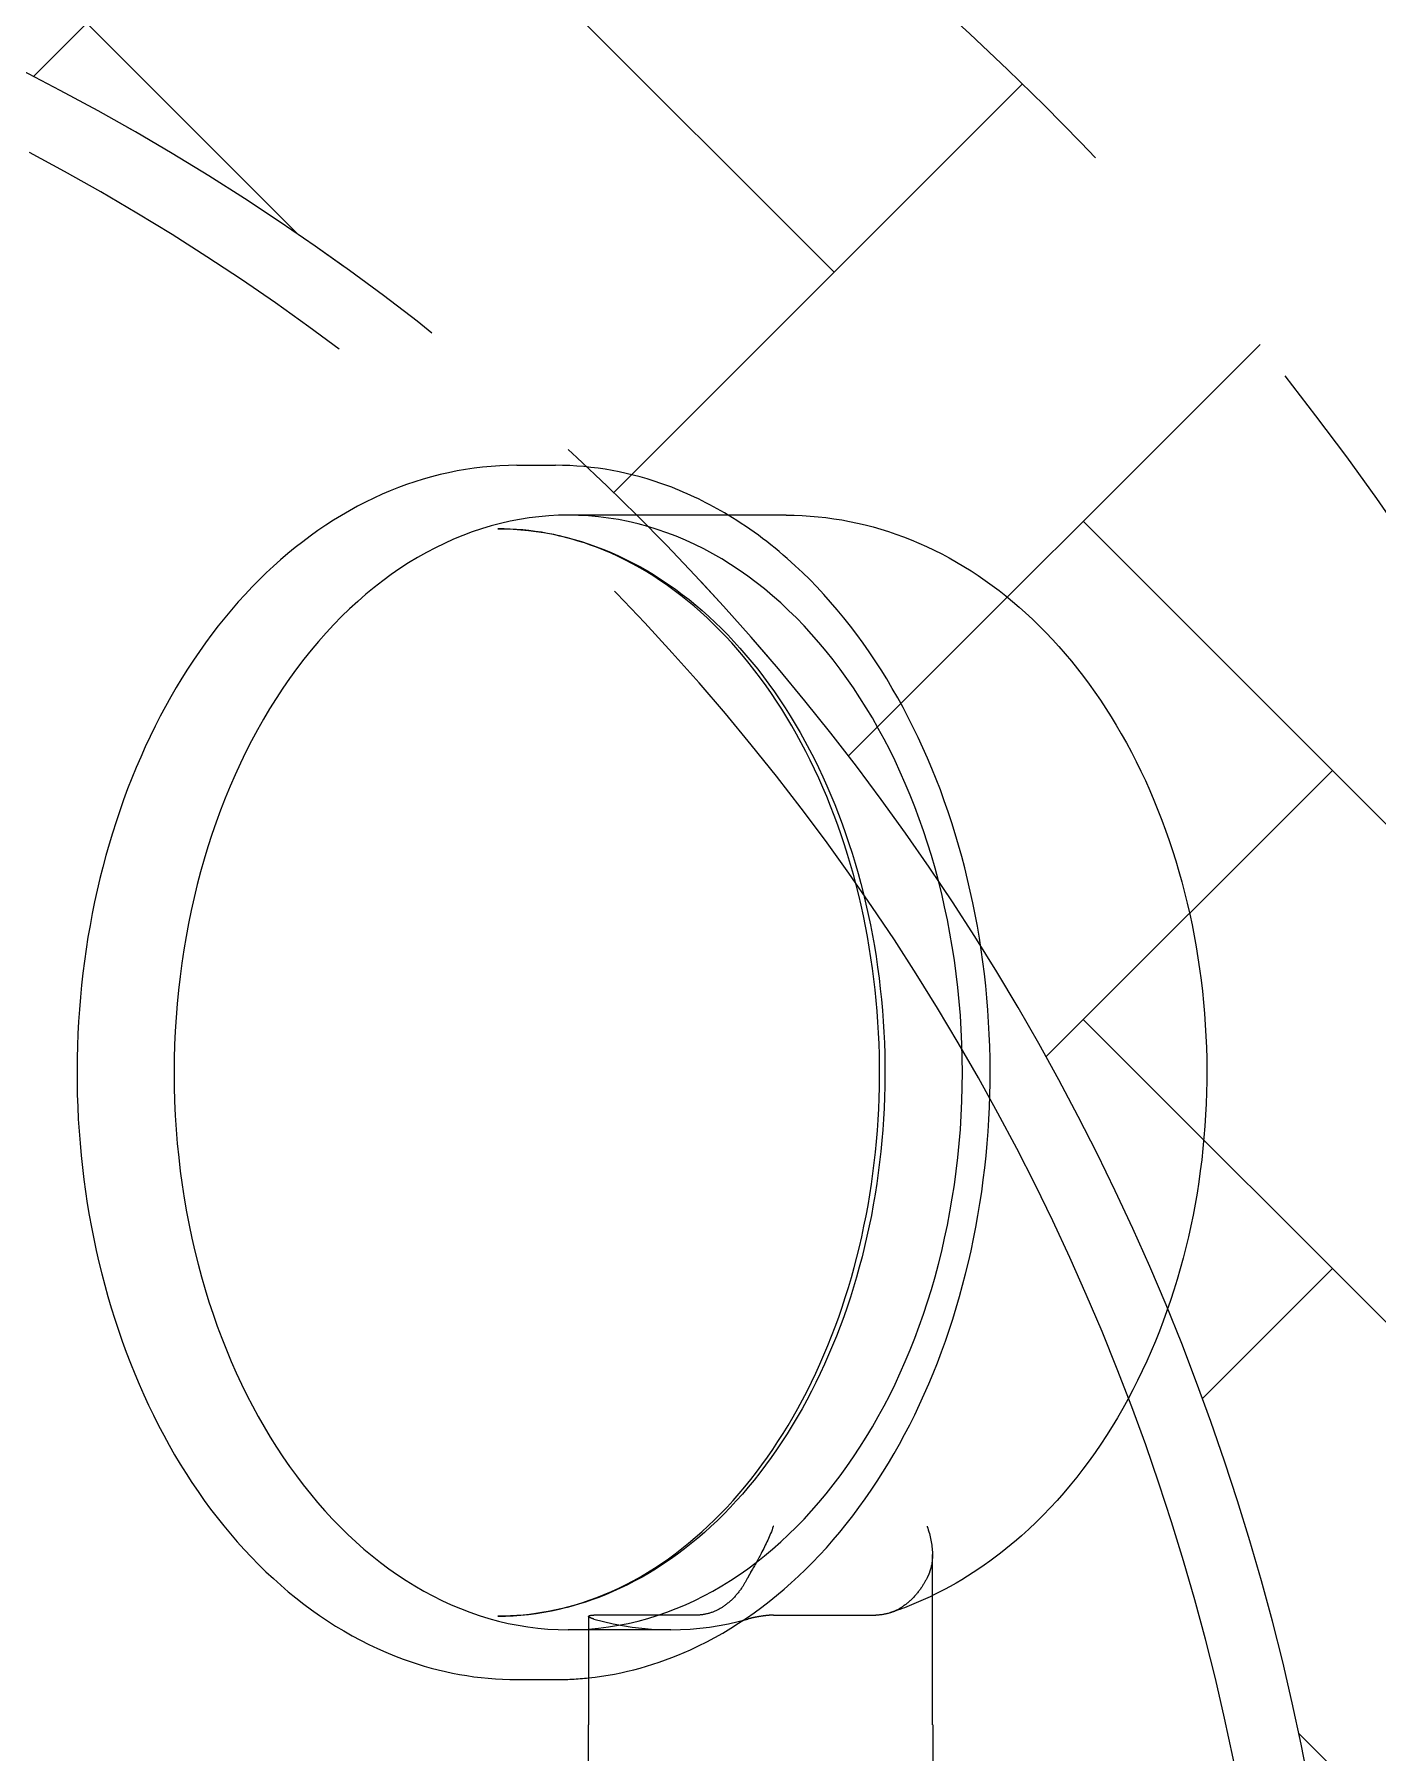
# Model space of a CAD drawing. Header units: millimetres. Extents: x -46397 to 283259, y -8690 to 23983.
# Drawn here: x -14943.3 to -14827.1, y 5167.5 to 5316.2 of the extents above; entities that cross this region are included whole.
import ezdxf

# ---------------------------------------------------------------- set-up
doc = ezdxf.new("R2010")
doc.units = ezdxf.units.MM
doc.linetypes.add('CENTER', pattern=[2, 1.25, -0.25, 0.25, -0.25])
doc.linetypes.add('PHANTOM', pattern=[63.50000000000001, 31.75, -6.35, 6.35, -6.35, 6.35, -6.35])
doc.layers.add('DUONGTAM', color=1, linetype='CENTER', lineweight=0)

# ---------------------------------------------------------------- blocks, each defined once
blk = doc.blocks.new('BO-3')
at = {"color": 251, "linetype": 'PHANTOM', "ltscale": 5, "extrusion": (0, 1, 0)}
for p, q in [((533.8504291575518, 4682.194206857854), (537.1768188042624, 4682.194206857854)), ((557.135156684526, 4677.882000285081), (538.2856153531757, 4677.882000285081)), ((569.7911972910515, 4573.212986200586), (569.7911972909933, 4587.947063709627)), ((540.0439298826095, 4582.606353953339), (540.0439298826386, 4573.212986200528)), ((549.373580842308, 4582.711360488374), (540.5032084510894, 4582.711360488374)), ((556.0263601357001, 4582.711360488433), (564.8967325269477, 4582.711360488433)), ((547.1559877443942, 4581.445380566754), (538.2856153531757, 4581.445380566754)), ((533.8504291575518, 4577.133173993981), (537.1768188042624, 4577.133173993981)), ((540.0208499717992, 4573.212986200528), (540.0208499718574, 4551.65195333667)), ((569.8142772018618, 4573.212986200586), (569.814277201891, 4551.651953336728))]:
    blk.add_line(p, q, dxfattribs=at)
at = {"color": 251, "linetype": 'PHANTOM', "ltscale": 5}
blk.add_lwpolyline([(-606.0000573569491, 4477.681669438239), (-606.0000573569491, 4527.674642029956, -0.2844896771697005), (-491.0339997755441, 4716.345409370998, -0.2389866582865144), (491.033753531286, 4716.34547604927, -0.2844896771696986), (605.9999426430436, 4527.674642030014), (605.9999426430509, 4477.681669438297)], format="xyb", close=True, dxfattribs=at)
blk.add_lwpolyline([(-600.0000573569491, 4477.681669438239), (-600.0000573569491, 4527.696005619112, -0.2845175878861647), (-488.3209742624063, 4710.993821516439, -0.2389866582865143), (488.3208595484789, 4710.993821516498, -0.284517587886162), (599.9999426430436, 4527.69600561917), (599.9999426430509, 4477.681669438297)], format="xyb", dxfattribs=at)
for centre, major_axis, ratio, start_param, end_param in [((538.2856153531757, 4629.663690425925), (7.102738927541863e-13, 48.21830985916519), 0.7071067811865468, 3.142552506222705e-14, 1.570796326797713), ((538.2856153531757, 4629.663690425925), (-2.555265418677213e-13, -48.21830985916431), 0.7071067811865481, 2.466795022579967e-14, 3.141592653589818), ((538.2856153531757, 4629.663690425925), (5.726618953872334e-13, -48.21830985916549), 0.7071067811865452, -1.570796326792094, -6.084022174945858e-14), ((547.1559877443942, 4629.663690425918), (2.620126338115369e-12, -48.21830985915382), 0.7071067811865481, -0.1963817898061926, 0.1963817898117174)]:
    blk.add_ellipse(centre, major_axis=major_axis, ratio=ratio, start_param=start_param, end_param=end_param, dxfattribs=at)
for points, knots in [([(533.8504291575518, 4682.194206857854), (529.8812747771735, 4682.194206857854), (525.9165484656987, 4681.333988261398), (518.3471903501777, 4677.993182987924), (514.7545527137117, 4675.478779911751), (508.2400200944685, 4669.003860206005), (505.3453147081309, 4664.99389804951), (500.5912410107558, 4655.899828333673), (498.7481951565715, 4650.800558235478), (496.3138212966733, 4640.061945468271), (495.725563156011, 4634.422901617854), (495.8590756912599, 4623.173478138855), (496.5805014876823, 4617.564848855942), (499.2721093723667, 4606.930338920214), (501.2419825334509, 4601.905858508599), (506.261627876258, 4592.959424918543), (509.3086348130601, 4589.034518040313), (516.1757914144837, 4582.75628357341), (519.9848071307642, 4580.378207533398), (527.2023796804715, 4577.734733404501), (530.5254463250458, 4577.133173993981), (533.8504291575518, 4577.133173993981)], [0.1860740690563326, 0.1860740690563326, 0.1860740690563326, 0.1860740690563326, 0.4885835756623016, 0.4885835756623016, 0.7986814946714684, 0.7986814946714684, 1.120250415408468, 1.120250415408468, 1.446629589030105, 1.446629589030105, 1.773653256822616, 1.773653256822616, 2.100600449917263, 2.100600449917263, 2.427625424062084, 2.427625424062084, 2.753779986116766, 2.753779986116766, 3.074252816372578, 3.074252816372578, 3.327666722646126, 3.327666722646126, 3.327666722646126, 3.327666722646126]), ([(552.1262088614749, 4677.882000285081), (550.4349205693579, 4678.902308115252), (548.6853233926813, 4679.75122097215), (543.7392174511042, 4681.592321310385), (540.4585919732926, 4682.194206857854), (537.1768188042624, 4682.194206857854)], [6.066052803888459, 6.066052803888459, 6.066052803888459, 6.066052803888459, 6.211888824175415, 6.211888824175415, 6.469259376235919, 6.469259376235919, 6.469259376235919, 6.469259376235919]), ([(540.0439298826095, 4577.285351234237), (543.0411222074763, 4577.603989029212), (546.0060038250522, 4578.424910281796), (552.6466073290503, 4581.442119237236), (556.2237484261568, 4584.008638848059), (562.6616957277874, 4590.591973218314), (565.5086014010594, 4594.634216746988), (570.1587687821593, 4603.774486332692), (571.9543051540386, 4608.878620512976), (574.3068242030859, 4619.616547928676), (574.8624045899487, 4625.24909594969), (574.6796640624816, 4636.474458055232), (573.941569886927, 4642.06541822763), (571.240283993131, 4652.64757465426), (569.2774339315656, 4657.637114929206), (564.3102701063617, 4666.505209793107), (561.3075662559713, 4670.384275247281), (556.0916135313164, 4675.193698169616), (554.1507293860486, 4676.660662590544), (552.1262088614749, 4677.882000285081)], [3.402699598064347, 3.402699598064347, 3.402699598064347, 3.402699598064347, 3.638529767745143, 3.638529767745143, 3.953712148667533, 3.953712148667533, 4.274776158448401, 4.274776158448401, 4.598009738167719, 4.598009738167719, 4.921481325847188, 4.921481325847188, 5.244906683179842, 5.244906683179842, 5.568383045378939, 5.568383045378939, 5.891482910830923, 5.891482910830923, 6.066052803888459, 6.066052803888459, 6.066052803888459, 6.066052803888459]), ([(557.135156684526, 4677.882000285081), (560.8197736105649, 4677.882000285081), (564.4973923556972, 4677.141741010604), (571.541523485881, 4674.28944722407), (574.883291336213, 4672.124702206358), (581.0720343153807, 4666.501059117374), (583.8529123988119, 4662.943584362369), (588.5258365544141, 4654.781737721813), (590.3648193228, 4650.128992116031), (592.8635436335462, 4640.284824970975), (593.5088080011192, 4635.087769306596), (593.5445173540211, 4624.684365698155), (592.9346847847337, 4619.479173626238), (590.4906701274449, 4609.550639982557), (588.6575139621273, 4604.827180830285), (583.87428949069, 4596.372709897008), (580.9342755350808, 4592.628282274225), (575.1450250424678, 4587.496907093682), (572.5579008663772, 4585.74013821116), (569.7911972910224, 4584.401621306974)], [6.097111238123254, 6.097111238123254, 6.097111238123254, 6.097111238123254, 6.375970893188032, 6.375970893188032, 6.66822442413597, 6.66822442413597, 6.98728986521768, 6.98728986521768, 7.323266888704623, 7.323266888704623, 7.663053359849347, 7.663053359849347, 8.00290994315889, 8.00290994315889, 8.34271515707408, 8.34271515707408, 8.678844976104623, 8.678844976104623, 8.909089021607734, 8.909089021607734, 8.909089021607734, 8.909089021607734]), ([(532.1872343342111, 4582.621436904785), (535.7358760549396, 4582.621436904785), (539.2852159473696, 4583.443737801619), (546.0102132617321, 4586.653274054279), (549.1872621693183, 4589.027369526066), (554.8359787025838, 4595.074884212645), (557.3127398249344, 4598.733228392059), (561.3295040130615, 4606.972010080488), (562.8716361925472, 4611.547737351972), (564.8665806764038, 4621.1607971456), (565.31932747885, 4626.196254471801), (565.0880576610798, 4636.216039867631), (564.4039665536548, 4641.19857896183), (561.9709064394701, 4650.60271303188), (560.2224585993681, 4655.022610871067), (555.8453971383569, 4662.854384105169), (553.2173047116376, 4666.264022142346), (547.3492984102631, 4671.744915291962), (544.1088889508974, 4673.809392223415), (537.9457873525389, 4676.165992389888), (535.0663706958003, 4676.70594394705), (532.1872343342111, 4676.70594394705)], [3.327666722646126, 3.327666722646126, 3.327666722646126, 3.327666722646126, 3.653135646061502, 3.653135646061502, 3.975650831292909, 3.975650831292909, 4.294825263282913, 4.294825263282913, 4.612995067525537, 4.612995067525537, 4.931093371573294, 4.931093371573294, 5.249221923043297, 5.249221923043297, 5.567312337996707, 5.567312337996707, 5.885566811897314, 5.885566811897314, 6.205195126949837, 6.205195126949837, 6.469259376235919, 6.469259376235919, 6.469259376235919, 6.469259376235919]), ([(532.1872343342111, 4676.70594394705), (535.7358760549396, 4676.70594394705), (539.2827744587266, 4675.908209528239), (546.0301641212136, 4672.801006731152), (549.2268119555083, 4670.481442235297), (554.9603247896885, 4664.542738596585), (557.489876402251, 4660.91109906459), (561.6126197889971, 4652.709277467507), (563.2018181622261, 4648.136830842424), (565.2765404477541, 4638.521422614514), (565.7612729704706, 4633.479854960959), (565.5783154797391, 4623.436691136205), (564.9107607166516, 4618.436793315075), (562.4877790964383, 4608.980848207091), (560.7326994674513, 4604.526361991029), (556.304908124439, 4596.615870558959), (553.6332990817027, 4593.160258155669), (547.6421615893778, 4587.615587285527), (544.3255888024578, 4585.521377611203), (538.0304066676763, 4583.160658417106), (535.1091649282316, 4582.621436904785), (532.1872343342111, 4582.621436904785)], [6.097111238123254, 6.097111238123254, 6.097111238123254, 6.097111238123254, 6.411909049295502, 6.411909049295502, 6.729261132385697, 6.729261132385697, 7.049922625614464, 7.049922625614464, 7.371736663700566, 7.371736663700566, 7.693664761314013, 7.693664761314013, 8.015565502219948, 8.015565502219948, 8.337497565484812, 8.337497565484812, 8.65923309380153, 8.65923309380153, 8.979501236787161, 8.979501236787161, 9.238703891713048, 9.238703891713048, 9.238703891713048, 9.238703891713048]), ([(556.0263601357001, 4590.397182668716), (556.0247069902252, 4590.392367167802), (556.023050133459, 4590.387551676165), (555.7417831275379, 4589.571899964543), (555.3672863875108, 4588.789707865148), (554.6513452165818, 4587.447494707714), (554.3351501781726, 4586.905711842544), (553.9718447194318, 4586.247586331014), (553.8862083003623, 4586.088724443096), (553.8087670234672, 4585.938217303865)], [1.142371171715932, 1.142371171715932, 1.142371171715932, 1.142371171715932, 1.143604916013306, 1.143604916013306, 1.35134430581394, 1.35134430581394, 1.519525540699439, 1.519525540699439, 1.577122375001994, 1.577122375001994, 1.577122375001994, 1.577122375001994]), ([(569.3319187225425, 4590.397182668767), (569.3335718680173, 4590.392367167853), (569.335221330577, 4590.387551676216), (569.6139833924826, 4589.571899964631), (569.7766106020426, 4588.789707865235), (569.7908870084211, 4588.014155496177), (569.7911985478131, 4587.980516567437), (569.7911972909933, 4587.947063709635)], [-0.001024125785567927, -0.001024125785567927, -0.001024125785567927, -0.001024125785567927, 0, 0, 0.1724435656699602, 0.1724435656699602, 0.1803075587700633, 0.1803075587700633, 0.1803075587700633, 0.1803075587700633]), ([(569.7911972909933, 4587.947063709635), (569.7912364917865, 4587.386621336929), (569.7044384894834, 4586.878097039411), (569.4787796189194, 4586.247586331079), (569.4094124110416, 4586.088724443154), (569.331918708107, 4585.93821730393)], [0.1803075587700633, 0.1803075587700633, 0.1803075587700633, 0.1803075587700633, 0.3120500786622051, 0.3120500786622051, 0.35986096078493, 0.35986096078493, 0.35986096078493, 0.35986096078493]), ([(553.8087670234672, 4585.938217303865), (553.6392060327053, 4585.60987130061), (553.4548364903603, 4585.304326796093), (553.0282569389092, 4584.690819004467), (552.7412019116455, 4584.34585179004), (552.1218857143831, 4583.750145822563), (551.7895967230143, 4583.499464919649), (551.1606029449613, 4583.125452694137), (550.8064599680074, 4582.96652712992), (550.0823675463907, 4582.759468671142), (549.7124145686394, 4582.711360488367), (549.373580842308, 4582.711360488367)], [0, 0, 0, 0, 0.07167644593154521, 0.07167644593154521, 0.164614339308622, 0.164614339308622, 0.2575522326856988, 0.2575522326856988, 0.3492283097845789, 0.3492283097845789, 0.4409043868834589, 0.4409043868834589, 0.4409043868834589, 0.4409043868834589]), ([(569.331918708107, 4585.93821730393), (569.162357717345, 4585.609871300676), (568.9779881750001, 4585.304326796158), (568.551408623578, 4584.690819004532), (568.2643535963143, 4584.345851790098), (567.6450373990228, 4583.750145822629), (567.312748407654, 4583.499464919707), (566.6837546296301, 4583.125452694203), (566.3296116526471, 4582.966527129985), (565.6055192310596, 4582.759468671207), (565.2355662533082, 4582.711360488433), (564.8967325269477, 4582.711360488433)], [2.5812630106255, 2.5812630106255, 2.5812630106255, 2.5812630106255, 2.652939456557045, 2.652939456557045, 2.745877349934122, 2.745877349934122, 2.838815243311199, 2.838815243311199, 2.930491320410079, 2.930491320410079, 3.022167397508959, 3.022167397508959, 3.022167397508959, 3.022167397508959]), ([(569.7911972910224, 4584.401621306974), (568.7349831009342, 4583.890630335463), (567.6530989101157, 4583.440650816683), (566.4115169203142, 4583.007765110593), (566.2719631401123, 4582.960268183804), (566.1320967187057, 4582.913825959866)], [8.909089021607734, 8.909089021607734, 8.909089021607734, 8.909089021607734, 8.99698677480759, 8.99698677480759, 9.008088413284225, 9.008088413284225, 9.008088413284225, 9.008088413284225]), ([(540.0439298826095, 4582.606353953346), (540.0439301888982, 4582.606722701796), (540.0439350917295, 4582.607090536472), (540.0448126326082, 4582.638052973361), (540.0841407452244, 4582.665418834866), (540.2437523181434, 4582.702114261778), (540.3640749025799, 4582.711360488367), (540.5032084510894, 4582.711360488374)], [0.304337271448738, 0.304337271448738, 0.304337271448738, 0.304337271448738, 0.304788568350894, 0.304788568350894, 0.3424330438746508, 0.3424330438746508, 0.3800775193984076, 0.3800775193984076, 0.3800775193984076, 0.3800775193984076]), ([(540.5032084510894, 4582.372185258264), (540.3634706813609, 4582.411500756371), (540.2424528035335, 4582.454846079596), (540.0831844062777, 4582.536711450844), (540.0439807001094, 4582.575214710578), (540.0439298826095, 4582.606353953346)], [0.3800775193984076, 0.3800775193984076, 0.3800775193984076, 0.3800775193984076, 0.4186264241485124, 0.4186264241485124, 0.4567240319964613, 0.4567240319964613, 0.4567240319964613, 0.4567240319964613]), ([(556.0263601357001, 4582.711360488433), (555.8872265872196, 4582.711360488433), (555.7112930969743, 4582.702114261843), (555.3271399333025, 4582.665418834931), (555.1189285603468, 4582.63805297342), (554.7255200349027, 4582.576126607903), (554.5140185998171, 4582.537193476597), (554.1255181212327, 4582.454846079654), (553.9485048076604, 4582.411500756429), (553.8087670379027, 4582.372185258315)], [0.1519505109010146, 0.1519505109010146, 0.1519505109010146, 0.1519505109010146, 0.1895949864247714, 0.1895949864247714, 0.2272394619485281, 0.2272394619485281, 0.265788366698633, 0.265788366698633, 0.304337271448738, 0.304337271448738, 0.304337271448738, 0.304337271448738])]:
    blk.add_open_spline(points, degree=3, knots=knots, dxfattribs=at)
blk.add_open_spline([(537.1768188042624, 4577.133173993981), (538.1335750274302, 4577.133173993981), (539.0903285744134, 4577.183971881441), (540.0439298826095, 4577.285351234237)], degree=3, dxfattribs=at)

msp = doc.modelspace()

# ---------------------------------------------------------------- hatches: boundary and pattern name
h = msp.add_hatch()
h.set_pattern_fill('AR-HBONE', color=1, scale=0.3)
h.set_pattern_definition([(45, (-282923.9979270517, -5674.705977216247), (0, 43.10522938113193), [91.44, -30.48]), (135, (-282902.4453270517, -5653.153377216247), (4.263256414560601e-15, 43.10522938113193), [91.44, -30.48])])
edge = h.paths.add_edge_path()
edge.add_line((-14779.3840142691, 3524.555132402826), (-14779.3840142691, 5124.206465215781))
edge.add_arc((-15039.24599252059, 5125.857425441247), 259.8672226550366, 359.6359922254444, 423.1169667415435)
edge.add_arc((-15435.38401428337, 4344.393628654208), 1136.00134355679, 63.1183280641451, 116.8816184490646)
edge.add_arc((-15831.5211612187, 5125.856891881416), 259.8680940998796, 116.8829182880217, 180.3638907443265)
edge.add_line((-16091.3840142691, 5124.20645690578), (-16091.3840142691, 3524.555140712835))
edge.add_arc((-15831.52215563535, 3522.904099286579), 259.8671035556069, 179.6359741550151, 243.1169466113345)
edge.add_arc((-15435.38401425042, 4304.367980882769), 1136.001354187139, 243.1183200120746, 296.8816103969757)
edge.add_arc((-15039.24697819143, 3522.904773294542), 259.8682044877388, 296.88289934597, 360.3638738621672)
edge = h.paths.add_edge_path(flags=16)
edge.add_line((-16041.3840142691, 3524.387826217644), (-16041.3840142691, 5124.373771400962))
edge.add_arc((-15831.52215563518, 5125.857498331927), 209.8671035557809, 116.88305338869239, 180.4050753922423, ccw=False)
edge.add_arc((-15435.38401426707, 4344.394971917707), 1086.000145450308, 63.11835869769362, 116.88164908259421, ccw=False)
edge.add_arc((-15039.24599252042, 5125.85742544136), 209.8672226548663, -0.40505526201701514, 63.11696674156889, ccw=False)
edge.add_line((-14829.3840142691, 5124.37377140102), (-14829.3840142691, 3524.387826217586))
edge.add_arc((-15039.24599252053, 3522.90417217725), 209.8672226549791, -63.11696674152728, 0.4050552620158214, ccw=False)
edge.add_arc((-15435.38401426707, 4304.366625700663), 1086.000145450101, 243.11835091740022, 296.8816413023147, ccw=False)
edge.add_arc((-15831.52215563518, 3522.904099286679), 209.8671035557798, 179.5949246077577, 243.11694661130758, ccw=False)

# ---------------------------------------------------------------- linework, layer by layer
at = {"layer": 'DUONGTAM', "color": 5, "lineweight": 0, "ltscale": 100, "elevation": -1.499105149169903}
msp.add_lwpolyline([(-16091.3840142691, 5074.380798809361), (-16091.3840142691, 3574.380798809361), (-16091.3840142691, 3524.555140712835, 0.2842960782398918), (-15949.02650263056, 3291.120493421944, 0.2389866582865138), (-14921.74275655212, 3291.11986955702, 0.2842960879540954), (-14779.3840142691, 3524.555132402826), (-14779.3840142691, 3574.380798809303), (-14779.3840142691, 5074.380798809303), (-14779.3840142691, 5124.206465215781, 0.2842960879540954), (-14921.74167310662, 5357.641178818194, 0.2389866582865138), (-15949.02540957241, 5357.641658313412, 0.2842960782398824), (-16091.3840142691, 5124.20645690578)], format="xyb", close=True, dxfattribs=at)
msp.add_lwpolyline([(-16041.3840142691, 5074.380798809361), (-16041.3840142691, 3574.380798809361), (-16041.3840142691, 3524.387826217644, 0.2844896771697005), (-15926.41795668774, 3335.717058876602, 0.2389866582865144), (-14944.35020338092, 3335.71699219833, 0.2844896771696986), (-14829.3840142691, 3524.387826217586), (-14829.3840142691, 3574.380798809303), (-14829.3840142691, 5074.380798809303), (-14829.3840142691, 5124.37377140102, 0.2844896771696986), (-14944.35020338092, 5313.044605420277, 0.2389866582865144), (-15926.41795668774, 5313.044538742004, 0.2844896771697005), (-16041.3840142691, 5124.373771400962), (-16041.3840142691, 5074.380798809245)], format="xyb", dxfattribs=at)

# ---------------------------------------------------------------- block references
msp.add_blockref('BO-3', (-15435.38401620643, 596.6991298684434, -1.499105149169903))

doc.saveas('drawing.dxf')
